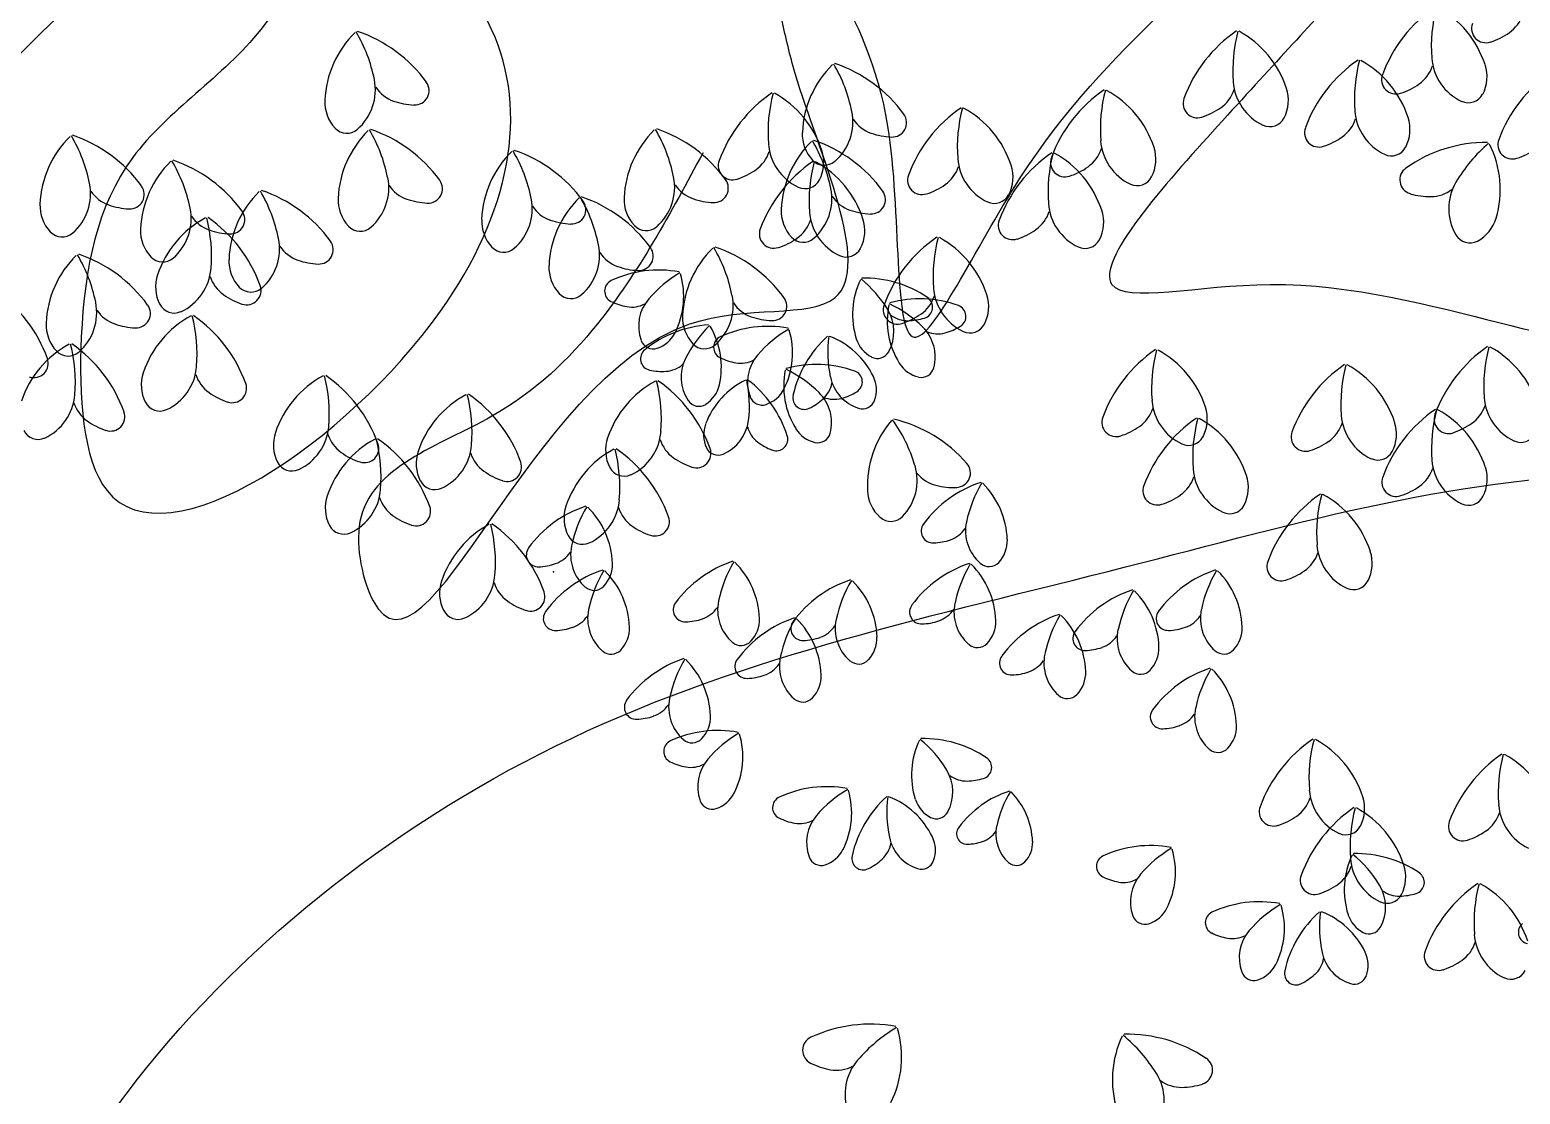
# Model space of a CAD drawing. Header units: millimetres. Extents: x 87938 to 265635, y 330093 to 434310.
# Drawn here: x 134599 to 135835, y 384561 to 385443 of the extents above; entities that cross this region are included whole.
import ezdxf

# ---------------------------------------------------------------- set-up
doc = ezdxf.new("R2010")
doc.units = ezdxf.units.MM

# ---------------------------------------------------------------- blocks, each defined once
blk = doc.blocks.new('A$C375B4AEE')
for centre, radius, start, end in [((7359.9, 3841.9), 117.2, 124.4099, 159.6857), ((7417.3, 3906), 126.8, 165.1974, 184.3302), ((7255.5, 3864.9), 83.7, 18.1183, 61.2661), ((7338.1, 3941.6), 29.6, 305.0674, 341.9073), ((6362.3, 3807.5), 117.2, 36.0049, 71.2807), ((7195.2, 3822.2), 117.2, 124.4099, 159.6857), ((7252.7, 3886.3), 126.8, 165.1974, 184.3302), ((7090.9, 3845.2), 83.7, 18.1183, 61.2661), ((7335.8, 3921), 11.9, 159.6854, 288.6153), ((6456.5, 3857.8), 83.7, 134.4245, 177.5723), ((6289.6, 3853.7), 126.8, 11.3604, 30.4932), ((7321.3, 3965.6), 58.9, 288.1803, 305.0675), ((7296, 3798), 117.2, 124.4099, 159.6857), ((7353.5, 3862.1), 126.8, 165.1974, 184.3302), ((7191.7, 3821), 83.7, 18.1183, 61.2661), ((7334.1, 3899.7), 43.4, 184.3302, 244.7086), ((6852.5, 3831.2), 83.7, 134.4245, 177.5723), ((6685.6, 3827.1), 126.8, 11.3604, 30.4932), ((6758.2, 3780.9), 117.2, 36.0049, 71.2807), ((7261.1, 3878.5), 11.9, 159.6855, 288.6153), ((7263.4, 3899.1), 29.6, 305.0674, 341.9073), ((7304.9, 3881), 31.8, 332.7028, 18.1184), ((7456.3, 3788), 117.2, 124.4099, 159.6857), ((6371.4, 3870.1), 43.4, 310.982, 11.3604), ((6439.7, 3888.6), 29.6, 213.7834, 250.6231), ((6447.4, 3869.4), 11.9, 267.0753, 36.0051), ((7085.3, 3773.3), 117.2, 124.4099, 159.6857), ((7142.8, 3837.4), 126.8, 165.1974, 184.3302), ((6981, 3796.2), 83.7, 18.1183, 61.2661), ((7098.8, 3879.4), 29.6, 305.0674, 341.9073), ((7169.4, 3880), 43.4, 184.3302, 244.7086), ((7140.2, 3861.3), 31.8, 332.7028, 18.1184), ((7246.6, 3923.1), 58.9, 288.1803, 305.0675), ((6404.6, 3860), 31.8, 177.5723, 222.9878), ((6449.4, 3916.3), 58.9, 250.6231, 267.5103), ((6809.8, 3770.8), 117.2, 124.4099, 159.6857), ((6867.2, 3834.9), 126.8, 165.1974, 184.3302), ((6705.5, 3793.8), 83.7, 18.1183, 61.2661), ((7096.5, 3858.7), 11.9, 159.6855, 288.6153), ((7321.2, 3872.6), 13.3, 244.7086, 332.7027), ((6767.4, 3843.5), 43.4, 310.9819, 11.3604), ((6835.6, 3862.1), 29.6, 213.7834, 250.6231), ((6843.4, 3842.8), 11.9, 267.0755, 36.0051), ((6966.8, 3758.5), 117.2, 124.4099, 159.6857), ((7024.2, 3822.6), 126.8, 165.1974, 184.3302), ((6862.4, 3781.5), 83.7, 18.1183, 61.2661), ((7081.9, 3903.4), 58.9, 288.1803, 305.0675), ((7156.6, 3852.8), 13.3, 244.7086, 332.7027), ((7199.6, 3855.2), 29.6, 305.0674, 341.9073), ((7270.3, 3855.8), 43.4, 184.3302, 244.7086), ((7241, 3837.1), 31.8, 332.7028, 18.1184), ((6053.4, 3767.5), 126.8, 11.3604, 30.4932), ((6126, 3721.4), 117.2, 36.0049, 71.2807), ((6391.1, 3847.4), 13.3, 222.9877, 310.9819), ((6467.5, 3776.5), 83.7, 134.4245, 177.5723), ((6300.6, 3772.4), 126.8, 11.3604, 30.4932), ((6373.3, 3726.2), 117.2, 36.0049, 71.2807), ((6704.7, 3777), 83.7, 134.4245, 177.5723), ((6537.8, 3772.8), 126.8, 11.3604, 30.4932), ((6610.5, 3726.6), 117.2, 36.0049, 71.2807), ((6800.6, 3833.4), 31.8, 177.5723, 222.9878), ((6845.4, 3889.7), 58.9, 250.6231, 267.5103), ((7197.3, 3834.5), 11.9, 159.6855, 288.6153), ((6220.2, 3771.7), 83.7, 134.4245, 177.5723), ((6419.7, 3755), 126.8, 11.3604, 30.4932), ((6492.3, 3708.8), 117.2, 36.0049, 71.2807), ((6784, 3828.6), 43.4, 184.3302, 244.7087), ((6835, 3767.4), 83.7, 134.4245, 177.5723), ((6668.1, 3763.3), 126.8, 11.3604, 30.4932), ((6740.8, 3717.1), 117.2, 36.0049, 71.2807), ((6754.8, 3809.9), 31.8, 332.7028, 18.1184), ((6988.8, 3830.5), 29.6, 305.0674, 341.9073), ((7059.5, 3831.1), 43.4, 184.3302, 244.7086), ((7030.3, 3812.4), 31.8, 332.7028, 18.1184), ((7182.7, 3879.2), 58.9, 288.1803, 305.0675), ((7257.4, 3828.6), 13.3, 244.7086, 332.7027), ((7336.9, 3709.3), 117.2, 89.873, 125.1487), ((7420.5, 3729.5), 126.8, 130.6604, 149.7932), ((7264, 3787.3), 83.7, 343.5813, 26.7291), ((7357.6, 3824.6), 11.9, 159.6854, 288.6153), ((7343.1, 3869.2), 58.9, 288.1803, 305.0675), ((6303.7, 3751), 83.7, 134.4245, 177.5723), ((6136.8, 3746.8), 126.8, 11.3604, 30.4932), ((6209.4, 3700.6), 117.2, 36.0049, 71.2807), ((6586.5, 3759.1), 83.7, 134.4245, 177.5723), ((6711, 3807.3), 11.9, 159.6855, 288.6152), ((6713.3, 3828), 29.6, 305.0675, 341.9073), ((6843.9, 3714), 117.2, 124.4099, 159.6857), ((6901.3, 3778.2), 126.8, 165.1974, 184.3302), ((6787.1, 3820.9), 13.3, 222.9877, 310.982), ((6739.6, 3737), 83.7, 18.1183, 61.2661), ((6941, 3816.3), 43.4, 184.3302, 244.7087), ((7042, 3721.2), 117.2, 124.4099, 159.6857), ((6911.8, 3797.6), 31.8, 332.7028, 18.1184), ((7099.4, 3785.3), 126.8, 165.1974, 184.3302), ((6986.6, 3809.8), 11.9, 159.6854, 288.6153), ((6937.6, 3744.1), 83.7, 18.1183, 61.2661), ((6382.5, 3788.8), 43.4, 310.982, 11.3604), ((6458.5, 3788), 11.9, 267.0753, 36.0051), ((6619.6, 3789.3), 43.4, 310.9819, 11.3604), ((6695.6, 3788.5), 11.9, 267.0755, 36.0051), ((6696.5, 3852), 58.9, 288.1803, 305.0675), ((6771.2, 3801.4), 13.3, 244.7086, 332.7027), ((6868, 3795.1), 11.9, 159.6855, 288.6152), ((6870.3, 3815.7), 29.6, 305.0675, 341.9073), ((6972, 3854.4), 58.9, 288.1803, 305.0675), ((7046.7, 3803.9), 13.3, 244.7086, 332.7027), ((7276.3, 3795.4), 11.9, 125.1488, 254.0784), ((6135.2, 3784), 43.4, 310.9819, 11.3604), ((6203.4, 3802.5), 29.6, 213.7834, 250.6231), ((6211.2, 3783.2), 11.9, 267.0754, 36.005), ((6377, 3725.9), 83.7, 134.4245, 177.5723), ((6210.1, 3721.8), 126.8, 11.3604, 30.4932), ((6282.8, 3675.6), 117.2, 36.0049, 71.2807), ((6450.7, 3807.3), 29.6, 213.7834, 250.6231), ((6687.9, 3807.8), 29.6, 213.7834, 250.6231), ((6749.9, 3779.7), 43.4, 310.9819, 11.3604), ((6825.9, 3779), 11.9, 267.0755, 36.0051), ((6853.5, 3839.7), 58.9, 288.1803, 305.0675), ((6928.1, 3789.2), 13.3, 244.7086, 332.7027), ((7289.6, 3840.4), 58.9, 253.6434, 270.5305), ((7289.8, 3811.1), 29.6, 270.5305, 307.3702), ((7348.4, 3771.5), 43.4, 149.7932, 210.1716), ((6168.4, 3773.9), 31.8, 177.5723, 222.9877), ((6213.1, 3830.2), 58.9, 250.6231, 267.5103), ((6218.6, 3763.3), 43.4, 310.9819, 11.3604), ((6415.7, 3778.7), 31.8, 177.5723, 222.9878), ((6460.4, 3835), 58.9, 250.6231, 267.5103), ((6501.5, 3771.4), 43.4, 310.982, 11.3604), ((6569.7, 3789.9), 29.6, 213.7834, 250.6231), ((6642.4, 3720.7), 83.7, 134.4245, 177.5723), ((6577.5, 3770.7), 11.9, 267.0755, 36.0051), ((6475.5, 3716.5), 126.8, 11.3604, 30.4932), ((6548.1, 3670.3), 117.2, 36.0049, 71.2807), ((6652.8, 3779.2), 31.8, 177.5723, 222.9878), ((6697.6, 3835.4), 58.9, 250.6231, 267.5103), ((6783.1, 3769.6), 31.8, 177.5723, 222.9878), ((6818.2, 3798.2), 29.6, 213.7834, 250.6231), ((6827.9, 3825.9), 58.9, 250.6231, 267.5103), ((7016.2, 3779), 43.4, 184.3302, 244.7086), ((6987, 3760.3), 31.8, 332.7028, 18.1184), ((6313.5, 3690.1), 83.7, 118.3446, 161.4923), ((6286.8, 3781.8), 29.6, 213.7834, 250.6231), ((6152.1, 3732.3), 126.8, 355.2805, 14.4133), ((6209.1, 3667.8), 117.2, 19.925, 55.2007), ((6294.6, 3762.5), 11.9, 267.0753, 36.0051), ((6534.7, 3761.3), 31.8, 177.5723, 222.9878), ((6579.4, 3817.6), 58.9, 250.6231, 267.5103), ((6747.4, 3771.2), 29.6, 305.0675, 341.9073), ((6818.1, 3771.9), 43.4, 184.3302, 244.7087), ((6788.9, 3753.2), 31.8, 332.7028, 18.1184), ((6943.2, 3757.7), 11.9, 159.6855, 288.6152), ((6945.5, 3778.4), 29.6, 305.0675, 341.9073), ((7313.7, 3772.7), 31.8, 298.1659, 343.5814), ((6154.9, 3761.3), 13.3, 222.9876, 310.9819), ((6251.8, 3753.2), 31.8, 177.5723, 222.9877), ((6296.6, 3809.4), 58.9, 250.6231, 267.5103), ((6291.9, 3738.2), 43.4, 310.982, 11.3604), ((6402.2, 3766.1), 13.3, 222.9877, 310.9819), ((6639.3, 3766.6), 13.3, 222.9877, 310.982), ((6745.1, 3750.6), 11.9, 159.6855, 288.6152), ((6730.6, 3795.2), 58.9, 288.1803, 305.0675), ((6769.6, 3757), 13.3, 222.9877, 310.982), ((6946.6, 3651.1), 117.2, 124.4099, 159.6857), ((7004.1, 3715.2), 126.8, 165.1974, 184.3302), ((6842.3, 3674.1), 83.7, 18.1183, 61.2661), ((6928.7, 3802.3), 58.9, 288.1803, 305.0675), ((7003.4, 3751.8), 13.3, 244.7086, 332.7027), ((7322.4, 3756.4), 13.3, 210.1714, 298.166), ((6058.5, 3668.9), 126.8, 11.3604, 30.4932), ((6131.1, 3622.7), 117.2, 36.0049, 71.2807), ((6360.2, 3756.8), 29.6, 213.7834, 250.6231), ((6367.9, 3737.5), 11.9, 267.0753, 36.0051), ((6521.2, 3748.7), 13.3, 222.9877, 310.9819), ((6557.3, 3733), 43.4, 310.9819, 11.3604), ((6625.5, 3751.5), 29.6, 213.7834, 250.6231), ((6633.3, 3732.2), 11.9, 267.0755, 36.0051), ((6753.1, 3679), 83.7, 134.4245, 177.5723), ((6586.2, 3674.9), 126.8, 11.3604, 30.4932), ((6658.9, 3628.7), 117.2, 36.0049, 71.2807), ((6805.3, 3744.7), 13.3, 244.7086, 332.7027), ((6225.3, 3673), 83.7, 134.4245, 177.5723), ((6238.3, 3740.6), 13.3, 222.9876, 310.9819), ((6235.2, 3725.4), 43.4, 294.902, 355.2805), ((6325.1, 3728.1), 31.8, 177.5723, 222.9878), ((6369.9, 3784.4), 58.9, 250.6231, 267.5103), ((6590.5, 3722.9), 31.8, 177.5723, 222.9878), ((6649.8, 3626.8), 93.8, 79.5426, 114.8184), ((6635.3, 3779.1), 58.9, 250.6231, 267.5103), ((6264.3, 3706.5), 31.8, 161.4923, 206.9078), ((6305.9, 3724.3), 29.6, 197.7034, 234.5432), ((6614.4, 3703.2), 9.54, 114.8183, 243.7481), ((6718.6, 3630.7), 101.5, 120.3301, 139.4629), ((6603.6, 3698.7), 66.9, 333.251, 16.3988), ((6877.4, 3683.7), 66.9, 154.4733, 197.621), ((6753.1, 3634.9), 101.5, 31.4091, 50.5419), ((6820.4, 3620.1), 93.8, 56.0537, 91.3294), ((6032.6, 3607.4), 117.2, 19.925, 55.2007), ((6322.9, 3748.2), 58.9, 234.5431, 251.4304), ((6311.6, 3715.6), 13.3, 222.9877, 310.9819), ((6308.1, 3703.7), 11.9, 250.9954, 19.9249), ((6577, 3710.3), 13.3, 222.9877, 310.982), ((6667.8, 3674.1), 34.7, 139.4629, 199.8413), ((6668.1, 3691.3), 43.4, 310.9819, 11.3604), ((6744.1, 3690.6), 11.9, 267.0755, 36.0051), ((6866.4, 3602.9), 93.8, 70.1507, 105.4264), ((6850.2, 3708.3), 29.6, 305.0675, 341.9073), ((6867.4, 3689.9), 9.54, 287.124, 56.0538), ((6920.9, 3708.9), 43.4, 184.3302, 244.7087), ((6891.6, 3690.2), 31.8, 332.7028, 18.1184), ((6140.3, 3685.3), 43.4, 310.9819, 11.3604), ((6208.5, 3703.8), 29.6, 213.7834, 250.6231), ((6216.3, 3684.6), 11.9, 267.0754, 36.005), ((6247.9, 3698.2), 13.3, 206.9077, 294.902), ((6631.4, 3736.7), 47.1, 243.313, 260.2002), ((6627.4, 3713.6), 23.7, 260.2002, 297.04), ((6736.3, 3709.8), 29.6, 213.7834, 250.6231), ((6847.9, 3687.6), 11.9, 159.6855, 288.6152), ((6906.2, 3678.5), 66.9, 168.5702, 211.718), ((6810.1, 3669.6), 34.7, 331.0306, 31.4093), ((6797.6, 3600.9), 101.5, 45.5062, 64.6389), ((6833.3, 3732.3), 58.9, 288.1803, 305.0675), ((6895, 3682.1), 9.54, 301.2212, 70.1508), ((6173.5, 3675.2), 31.8, 177.5723, 222.9877), ((6218.2, 3731.5), 58.9, 250.6231, 267.5103), ((6301.6, 3608.9), 83.7, 118.3446, 161.4923), ((6140.1, 3651.1), 126.8, 355.2805, 14.4133), ((6197.1, 3586.6), 117.2, 19.925, 55.2007), ((6697.1, 3581.5), 93.8, 93.6396, 128.9154), ((6701.3, 3681.2), 31.8, 177.5723, 222.9878), ((6762.8, 3602), 101.5, 134.427, 153.5598), ((6634.8, 3640), 66.9, 347.348, 30.4958), ((6740.1, 3580.1), 93.8, 79.5426, 114.8184), ((6746, 3737.5), 58.9, 250.6231, 267.5103), ((6808.9, 3584.1), 101.5, 120.3301, 139.4629), ((6856.3, 3702.3), 23.7, 233.8321, 270.6719), ((6856, 3725.7), 47.1, 270.6719, 287.559), ((6844.4, 3648.5), 34.7, 345.1277, 45.5062), ((6875.3, 3714.1), 47.1, 284.7688, 301.656), ((6908, 3681.7), 13.3, 244.7086, 332.7027), ((6200.6, 3585.4), 83.7, 118.3446, 161.4923), ((6039.2, 3627.6), 126.8, 355.2805, 14.4133), ((6096.2, 3563.1), 117.2, 19.925, 55.2007), ((6645.2, 3665.9), 10.7, 199.8416, 287.8356), ((6640.7, 3680), 25.4, 287.8356, 333.2509), ((6687.8, 3668.6), 13.3, 222.9877, 310.982), ((6704.8, 3656.6), 9.54, 114.8183, 243.7481), ((6693.9, 3652), 66.9, 333.251, 16.3988), ((6852.6, 3596), 93.8, 131.9815, 167.2572), ((6891.4, 3652.9), 101.5, 172.7689, 191.9017), ((6767.5, 3603.2), 66.9, 25.6899, 68.8377), ((6837.8, 3671.2), 25.4, 197.6209, 243.0366), ((6881.2, 3691.4), 23.7, 247.9292, 284.7688), ((6131.6, 3643.3), 11.9, 250.9953, 19.9249), ((6160, 3662.6), 13.3, 222.9876, 310.9819), ((6644.2, 3647), 9.54, 128.9153, 257.8448), ((6703, 3631.8), 34.7, 153.5598, 213.9383), ((6721.7, 3690.1), 47.1, 243.313, 260.2002), ((6758.1, 3627.5), 34.7, 139.4629, 199.8413), ((6831.1, 3658), 10.7, 243.0367, 331.0311), ((7127.9, 3557.9), 117.2, 124.4099, 159.6857), ((7185.3, 3622), 126.8, 165.1974, 184.3302), ((7023.6, 3580.9), 83.7, 18.1183, 61.2661), ((7403.4, 3560.4), 117.2, 124.4099, 159.6857), ((7460.8, 3624.5), 126.8, 165.1974, 184.3302), ((7299.1, 3583.4), 83.7, 18.1183, 61.2661), ((6252.4, 3625.3), 31.8, 161.4923, 206.9078), ((6223.3, 3644.2), 43.4, 294.902, 355.2805), ((6294, 3643.1), 29.6, 197.7034, 234.5432), ((6652.4, 3683.6), 47.1, 257.41, 274.2972), ((6654.2, 3660.3), 23.7, 274.2972, 311.1369), ((6717.7, 3667), 23.7, 260.2002, 297.04), ((6820.3, 3624.3), 66.9, 168.5702, 211.718), ((6711.7, 3546.6), 101.5, 45.5062, 64.6389), ((6780.5, 3548.6), 93.8, 70.1507, 105.4264), ((6809.1, 3627.9), 9.54, 301.2212, 70.1508), ((6870.9, 3656.7), 25.4, 211.718, 257.1334), ((6867.6, 3642.3), 10.7, 257.1336, 345.1276), ((7284.8, 3545.6), 117.2, 124.4099, 159.6857), ((7342.3, 3609.7), 126.8, 165.1974, 184.3302), ((7180.5, 3568.6), 83.7, 18.1183, 61.2661), ((6296.1, 3622.5), 11.9, 250.9954, 19.9249), ((6411.2, 3559.2), 83.7, 118.3446, 161.4923), ((6249.7, 3601.4), 126.8, 355.2805, 14.4133), ((6306.7, 3536.9), 117.2, 19.925, 55.2007), ((6686.7, 3554.8), 83.7, 118.3446, 161.4923), ((6525.2, 3597.1), 126.8, 355.2805, 14.4133), ((6582.2, 3532.6), 117.2, 19.925, 55.2007), ((6751.2, 3569.3), 66.9, 116.1314, 159.2792), ((6675.3, 3630.9), 25.4, 301.9326, 347.3479), ((6623.5, 3608), 101.5, 353.0673, 12.2001), ((6667, 3554.7), 93.8, 17.7117, 52.9875), ((6731, 3633.4), 25.4, 287.8356, 333.2509), ((6770.1, 3631.2), 23.7, 312.6391, 349.4787), ((6826.1, 3639.1), 34.7, 191.9017, 252.2801), ((6804.9, 3621.2), 25.4, 340.2744, 25.6898), ((6122.3, 3620.7), 43.4, 294.902, 355.2805), ((6193, 3619.6), 29.6, 197.7034, 234.5432), ((6235.9, 3617), 13.3, 206.9077, 294.902), ((6311, 3667), 58.9, 234.5431, 251.4304), ((6529.6, 3543.6), 83.7, 118.3446, 161.4923), ((6368.2, 3585.9), 126.8, 355.2805, 14.4133), ((6425.2, 3521.4), 117.2, 19.925, 55.2007), ((6683.1, 3618.3), 10.7, 213.9381, 301.9324), ((6735.5, 3619.3), 10.7, 199.8416, 287.8356), ((6770.5, 3614.6), 9.54, 167.2573, 296.1871), ((6754.2, 3648.4), 47.1, 295.7519, 312.6391), ((6758.4, 3594.2), 34.7, 345.1277, 45.5062), ((6795.3, 3637.1), 23.7, 247.9292, 284.7688), ((6789.3, 3659.8), 47.1, 284.7688, 301.656), ((6818.8, 3616.2), 10.7, 252.2802, 340.274), ((7102.1, 3615.7), 43.4, 184.3302, 244.7086), ((7377.6, 3618.2), 43.4, 184.3302, 244.7087), ((6195.1, 3599), 11.9, 250.9953, 19.9249), ((6817.1, 3483.1), 117.2, 41.0962, 76.3719), ((7029.1, 3594.4), 11.9, 159.6855, 288.6153), ((7031.4, 3615.1), 29.6, 305.0674, 341.9073), ((7162, 3501.2), 117.2, 124.4099, 159.6857), ((7219.4, 3565.3), 126.8, 165.1974, 184.3302), ((7057.7, 3524.1), 83.7, 18.1183, 61.2661), ((7072.9, 3597), 31.8, 332.7028, 18.1184), ((7259.1, 3603.4), 43.4, 184.3302, 244.7086), ((7360.1, 3508.3), 117.2, 124.4099, 159.6857), ((7417.5, 3572.4), 126.8, 165.1974, 184.3302), ((7304.7, 3596.9), 11.9, 159.6855, 288.6153), ((7255.7, 3531.3), 83.7, 18.1183, 61.2661), ((7306.9, 3617.6), 29.6, 305.0674, 341.9073), ((6135, 3593.5), 13.3, 206.9077, 294.9021), ((6210, 3643.5), 58.9, 234.5431, 251.4304), ((6362, 3575.7), 31.8, 161.4923, 206.9078), ((6332.9, 3594.6), 43.4, 294.902, 355.2805), ((6608.4, 3590.2), 43.4, 294.902, 355.2805), ((6712.4, 3583.9), 25.4, 159.2791, 204.6945), ((6689.7, 3600), 34.7, 292.6888, 353.0673), ((6746.2, 3596.9), 23.7, 195.4903, 232.3299), ((6785, 3602.4), 25.4, 211.718, 257.1334), ((6781.7, 3588.1), 10.7, 257.1336, 345.1276), ((6906.5, 3541.6), 83.7, 139.5158, 182.6636), ((6740.6, 3522.7), 126.8, 16.4517, 35.5845), ((7014.6, 3639.1), 58.9, 288.1803, 305.0675), ((7186.1, 3582.2), 11.9, 159.6855, 288.6153), ((7188.4, 3602.8), 29.6, 305.0674, 341.9073), ((7229.8, 3584.7), 31.8, 332.7028, 18.1184), ((7290.1, 3641.6), 58.9, 288.1803, 305.0675), ((7364.8, 3591), 13.3, 244.7085, 332.7027), ((6454.2, 3506.8), 83.7, 118.3446, 161.4923), ((6403.6, 3593.5), 29.6, 197.7034, 234.5432), ((6405.7, 3572.8), 11.9, 250.9954, 19.9249), ((6292.7, 3549), 126.8, 355.2805, 14.4133), ((6349.7, 3484.5), 117.2, 19.925, 55.2007), ((6451.3, 3579), 43.4, 294.902, 355.2805), ((6637.5, 3571.3), 31.8, 161.4923, 206.9078), ((6490.7, 3540.6), 126.8, 355.2805, 14.4133), ((6547.7, 3476.1), 117.2, 19.925, 55.2007), ((6679.1, 3589.1), 29.6, 197.7034, 234.5431), ((6681.2, 3568.5), 11.9, 250.9954, 19.925), ((6699, 3577.8), 10.7, 204.6944, 292.6889), ((6760.5, 3615.4), 47.1, 232.33, 249.2172), ((6747.3, 3580.3), 9.54, 248.7821, 17.7116), ((7089.3, 3588.5), 13.3, 244.7086, 332.7027), ((7171.5, 3626.8), 58.9, 288.1803, 305.0675), ((6345.5, 3567.3), 13.3, 206.9077, 294.902), ((6420.6, 3617.3), 58.9, 234.5431, 251.4304), ((6480.4, 3560.1), 31.8, 161.4923, 206.9078), ((6522, 3577.9), 29.6, 197.7034, 234.5432), ((6524.1, 3557.2), 11.9, 250.9954, 19.9249), ((6652.2, 3498.3), 83.7, 118.3446, 161.4923), ((6696.1, 3613), 58.9, 234.5431, 251.4304), ((6896.4, 3552.3), 11.9, 272.1665, 41.0962), ((7246.2, 3576.3), 13.3, 244.7086, 332.7027), ((7334.3, 3566.1), 43.4, 184.3302, 244.7086), ((6539, 3601.8), 58.9, 234.5431, 251.4304), ((6621, 3563), 13.3, 206.9076, 294.9022), ((6820.7, 3546.3), 43.4, 316.0732, 16.4517), ((6887, 3570.8), 29.6, 218.8746, 255.7143), ((7065.5, 3558.4), 29.6, 305.0674, 341.9073), ((7136.2, 3559), 43.4, 184.3302, 244.7086), ((7107, 3540.3), 31.8, 332.7028, 18.1184), ((7261.3, 3544.8), 11.9, 159.6855, 288.6153), ((7263.6, 3565.5), 29.6, 305.0674, 341.9073), ((7305.1, 3547.4), 31.8, 332.7028, 18.1184), ((6375.9, 3542.2), 43.4, 294.902, 355.2805), ((6464, 3551.8), 13.3, 206.9077, 294.902), ((6854.6, 3539.2), 31.8, 182.6635, 228.079), ((6947.3, 3452.5), 96.9, 108.33, 143.6057), ((6894.2, 3599.2), 58.9, 255.7144, 272.6015), ((7007.6, 3490.3), 104.8, 149.1174, 168.2502), ((6869.7, 3494.7), 69.2, 2.0383, 45.1861), ((7063.2, 3537.7), 11.9, 159.6855, 288.6153), ((7246.8, 3589.5), 58.9, 288.1803, 305.0675), ((6405, 3523.3), 31.8, 161.4923, 206.9078), ((6446.5, 3541.1), 29.6, 197.7034, 234.5432), ((6448.7, 3520.4), 11.9, 250.9954, 19.9249), ((6619.8, 3432.8), 96.9, 108.33, 143.6057), ((6603, 3514.8), 31.8, 161.4923, 206.9078), ((6680.1, 3470.6), 104.8, 149.1174, 168.2502), ((6542.2, 3474.9), 69.2, 2.0383, 45.1861), ((6573.9, 3533.7), 43.4, 294.902, 355.2805), ((6644.6, 3532.6), 29.6, 197.7034, 234.5431), ((7048.7, 3582.3), 58.9, 288.1803, 305.0675), ((7123.4, 3531.8), 13.3, 244.7086, 332.7027), ((7264.7, 3438.2), 117.2, 124.4099, 159.6857), ((7322.2, 3502.3), 126.8, 165.1974, 184.3302), ((7160.4, 3461.2), 83.7, 18.1183, 61.2661), ((7321.5, 3538.9), 13.3, 244.7086, 332.7027), ((6463.5, 3564.9), 58.9, 234.5431, 251.4304), ((6646.7, 3512), 11.9, 250.9954, 19.925), ((6842.3, 3525.5), 13.3, 228.0789, 316.0734), ((6940.1, 3504.4), 35.9, 168.2502, 228.6287), ((6388.5, 3514.9), 13.3, 206.9077, 294.902), ((6549, 3436.1), 83.7, 118.3446, 161.4924), ((6387.6, 3478.3), 126.8, 355.2805, 14.4133), ((6444.6, 3413.8), 117.2, 19.925, 55.2007), ((6586.5, 3506.5), 13.3, 206.9076, 294.9022), ((6661.6, 3556.5), 58.9, 234.5431, 251.4304), ((6877.3, 3504.2), 9.86, 143.6057, 272.5354), ((6883.8, 3520.1), 24.4, 288.9875, 325.8273), ((6549.8, 3484.4), 9.86, 143.6057, 272.5354), ((6556.3, 3500.3), 24.4, 288.9875, 325.8273), ((6612.6, 3484.6), 35.9, 168.2502, 228.6287), ((6875.9, 3543), 48.7, 272.1003, 288.9875), ((6912.6, 3496.2), 26.3, 316.6229, 2.0383), ((7168.3, 3495.4), 29.6, 305.0674, 341.9073), ((7238.9, 3496), 43.4, 184.3302, 244.7086), ((7209.7, 3477.3), 31.8, 332.7028, 18.1184), ((6548.4, 3523.2), 48.7, 272.1003, 288.9875), ((6585.1, 3476.5), 26.3, 316.6229, 2.0383), ((6741.7, 3387.1), 96.9, 108.33, 143.6057), ((6802, 3424.9), 104.8, 149.1174, 168.2502), ((6664.1, 3429.3), 69.2, 2.0383, 45.1861), ((6937.8, 3385.4), 96.9, 108.33, 143.6057), ((6998.1, 3423.2), 104.8, 149.1174, 168.2502), ((6860.2, 3427.5), 69.2, 2.0383, 45.1861), ((6923.7, 3485.7), 11, 228.6289, 316.6231), ((7166, 3474.8), 11.9, 159.6855, 288.6153), ((6499.8, 3452.5), 31.8, 161.4924, 206.9078), ((6470.7, 3471.5), 43.4, 294.902, 355.2805), ((6541.4, 3470.4), 29.6, 197.7034, 234.5431), ((6633.9, 3379.9), 96.9, 108.33, 143.6057), ((6694.2, 3417.7), 104.8, 149.1174, 168.2502), ((6556.3, 3422.1), 69.2, 2.0383, 45.1861), ((6839.3, 3371.7), 96.9, 108.33, 143.6057), ((6899.6, 3409.5), 104.8, 149.1174, 168.2502), ((6761.7, 3413.8), 69.2, 2.0383, 45.1861), ((7142.1, 3380), 96.9, 108.3299, 143.6057), ((7202.4, 3417.8), 104.8, 149.1174, 168.2502), ((7064.5, 3422.2), 69.2, 2.0383, 45.1861), ((7151.4, 3519.4), 58.9, 288.1803, 305.0675), ((7226.1, 3468.9), 13.3, 244.7086, 332.7027), ((6543.5, 3449.7), 11.9, 250.9954, 19.9249), ((6596.2, 3466), 11, 228.6289, 316.6231), ((7073.1, 3363.4), 96.9, 108.3299, 143.6057), ((7133.4, 3401.1), 104.8, 149.1174, 168.2502), ((6995.5, 3405.5), 69.2, 2.0383, 45.1861), ((6483.4, 3444.2), 13.3, 206.9079, 294.9019), ((6558.4, 3494.2), 58.9, 234.5431, 251.4303), ((6563.9, 3431.6), 9.86, 143.6057, 272.5354), ((6626.7, 3431.8), 35.9, 168.2502, 228.6287), ((6671.6, 3438.8), 9.86, 143.6057, 272.5354), ((6678.2, 3454.6), 24.4, 288.9875, 325.8273), ((6734.5, 3438.9), 35.9, 168.2502, 228.6287), ((6867.7, 3437), 9.86, 143.6057, 272.5354), ((6874.2, 3452.9), 24.4, 288.9875, 325.8273), ((6930.5, 3437.2), 35.9, 168.2502, 228.6287), ((7072.1, 3431.7), 9.86, 143.6057, 272.5354), ((7134.9, 3431.8), 35.9, 168.2502, 228.6287), ((6562.5, 3470.4), 48.7, 272.1003, 288.9875), ((6570.4, 3447.4), 24.4, 288.9875, 325.8273), ((6599.2, 3423.6), 26.3, 316.6229, 2.0383), ((6670.3, 3477.5), 48.7, 272.1003, 288.9875), ((6792.9, 3340.2), 96.9, 108.33, 143.6057), ((6707, 3430.8), 26.3, 316.6229, 2.0383), ((6853.2, 3378), 104.8, 149.1174, 168.2502), ((6769.2, 3423.3), 9.86, 143.6057, 272.5354), ((6715.3, 3382.4), 69.2, 2.0383, 45.1861), ((6775.7, 3439.2), 24.4, 288.9875, 325.8273), ((6832, 3423.5), 35.9, 168.2502, 228.6287), ((6866.3, 3475.8), 48.7, 272.1003, 288.9875), ((6903, 3429), 26.3, 316.6229, 2.0383), ((7012.3, 3343.1), 96.9, 108.3299, 143.6057), ((7072.6, 3380.9), 104.8, 149.1174, 168.2502), ((6934.7, 3385.2), 69.2, 2.0383, 45.1861), ((7070.7, 3470.4), 48.7, 272.1003, 288.9875), ((7078.6, 3447.5), 24.4, 288.9875, 325.8273), ((7107.4, 3423.7), 26.3, 316.6229, 2.0383), ((6718.1, 3420.3), 11, 228.6289, 316.6231), ((6767.8, 3462.1), 48.7, 272.1003, 288.9875), ((6804.5, 3415.4), 26.3, 316.6229, 2.0383), ((7003, 3415), 9.86, 143.6057, 272.5354), ((7009.5, 3430.9), 24.4, 288.9875, 325.8273), ((7065.8, 3415.2), 35.9, 168.2502, 228.6287), ((6610.3, 3413.1), 11, 228.6289, 316.6231), ((6785.7, 3392.1), 35.9, 168.2502, 228.6287), ((6914.1, 3418.6), 11, 228.6289, 316.6231), ((6942.2, 3394.7), 9.86, 143.6057, 272.5354), ((7005.1, 3394.9), 35.9, 168.2502, 228.6287), ((7001.6, 3453.8), 48.7, 272.1003, 288.9875), ((7038.3, 3407), 26.3, 316.6229, 2.0383), ((7118.5, 3413.2), 11, 228.6289, 316.6231), ((6701.1, 3306.4), 96.9, 108.33, 143.6057), ((6761.4, 3344.2), 104.8, 149.1174, 168.2502), ((6623.5, 3348.5), 69.2, 2.0383, 45.1861), ((6722.8, 3391.9), 9.86, 143.6057, 272.5354), ((6729.4, 3407.7), 24.4, 288.9875, 325.8273), ((6815.6, 3404.9), 11, 228.6289, 316.6231), ((6940.9, 3433.5), 48.7, 272.1003, 288.9875), ((6948.8, 3410.6), 24.4, 288.9875, 325.8273), ((6977.6, 3386.7), 26.3, 316.6229, 2.0383), ((7049.4, 3396.5), 11, 228.6289, 316.6231), ((7137.4, 3298.5), 96.9, 108.3299, 143.6057), ((7197.7, 3336.2), 104.8, 149.1174, 168.2502), ((7059.8, 3340.6), 69.2, 2.0383, 45.1861), ((6721.5, 3430.7), 48.7, 272.1003, 288.9875), ((6758.2, 3383.9), 26.3, 316.6229, 2.0383), ((6631.1, 3358), 9.86, 143.6057, 272.5354), ((6693.9, 3358.2), 35.9, 168.2502, 228.6287), ((6769.2, 3373.4), 11, 228.6289, 316.6231), ((6988.6, 3376.3), 11, 228.6289, 316.6231), ((6629.7, 3396.8), 48.7, 272.1003, 288.9875), ((6637.6, 3373.9), 24.4, 288.9875, 325.8273), ((6666.4, 3350.1), 26.3, 316.6229, 2.0383), ((7067.3, 3350.1), 9.86, 143.6057, 272.5354), ((7073.8, 3366), 24.4, 288.9875, 325.8273), ((7130.1, 3350.3), 35.9, 168.2502, 228.6287), ((6698.7, 3245), 93.8, 79.5426, 114.8184), ((7066, 3388.9), 48.7, 272.1003, 288.9875), ((7102.6, 3342.1), 26.3, 316.6229, 2.0383), ((6663.4, 3321.5), 9.54, 114.8183, 243.7481), ((6677.5, 3339.6), 11, 228.6289, 316.6231), ((6767.5, 3249), 101.5, 120.3301, 139.4629), ((6652.6, 3317), 66.9, 333.251, 16.3988), ((6926.3, 3302), 66.9, 154.4733, 197.621), ((6802.1, 3253.1), 101.5, 31.4091, 50.5419), ((6869.3, 3238.3), 93.8, 56.0537, 91.3294), ((7258.4, 3234.9), 117.2, 124.4099, 159.6856), ((7315.8, 3299), 126.8, 165.1974, 184.3302), ((7154.1, 3257.9), 83.7, 18.1183, 61.2661), ((6680.3, 3355), 47.1, 243.313, 260.2002), ((6716.8, 3292.4), 34.7, 139.4629, 199.8413), ((6916.4, 3308.2), 9.54, 287.124, 56.0538), ((7113.7, 3331.6), 11, 228.6289, 316.6231), ((7415.3, 3222.6), 117.2, 124.4099, 159.6856), ((7472.8, 3286.8), 126.8, 165.1974, 184.3302), ((7311, 3245.6), 83.7, 18.1183, 61.2661), ((6676.3, 3331.9), 23.7, 260.2002, 297.04), ((6859, 3287.9), 34.7, 331.0306, 31.4093), ((6905.2, 3320.6), 23.7, 233.8321, 270.6719), ((6789.1, 3198.4), 93.8, 79.5426, 114.8183), ((6857.8, 3202.4), 101.5, 120.3301, 139.4628), ((6742.9, 3270.3), 66.9, 333.251, 16.3988), ((6967.1, 3207.3), 85.5, 108.0256, 143.3013), ((6905, 3344), 47.1, 270.6719, 287.559), ((7020.5, 3240.3), 92.5, 148.813, 167.9458), ((6898.8, 3244.8), 61, 1.734, 44.8817), ((7232.6, 3292.7), 43.4, 184.3302, 244.7086), ((6694.2, 3284.2), 10.7, 199.8416, 287.8356), ((6689.6, 3298.3), 25.4, 287.8356, 333.2509), ((6753.7, 3274.9), 9.54, 114.8183, 243.7481), ((6901.6, 3214.3), 93.8, 131.9815, 167.2572), ((6940.4, 3271.2), 101.5, 172.7689, 191.9017), ((6816.4, 3221.5), 66.9, 25.6899, 68.8377), ((6886.8, 3289.4), 25.4, 197.6209, 243.0366), ((7159.6, 3271.5), 11.9, 159.6855, 288.6153), ((7161.9, 3292.1), 29.6, 305.0674, 341.9073), ((7203.4, 3274), 31.8, 332.7028, 18.1184), ((7389.6, 3280.5), 43.4, 184.3302, 244.7086), ((6770.6, 3308.4), 47.1, 243.313, 260.2002), ((6766.6, 3285.3), 23.7, 260.2002, 297.04), ((6807.1, 3245.7), 34.7, 139.4629, 199.8413), ((6880.1, 3276.3), 10.7, 243.0367, 331.0311), ((7145.1, 3316.1), 58.9, 288.1803, 305.0675), ((7292.5, 3178.2), 117.2, 124.4099, 159.6857), ((7349.9, 3242.3), 126.8, 165.1974, 184.3302), ((7188.2, 3201.2), 83.7, 18.1183, 61.2661), ((7316.6, 3259.2), 11.9, 159.6855, 288.6153), ((7318.9, 3279.8), 29.6, 305.0674, 341.9073), ((6905.5, 3253.2), 8.7, 143.3009, 272.2307), ((6911.4, 3267.2), 21.6, 288.6831, 325.5229), ((6960.9, 3253), 31.6, 167.9458, 228.3243), ((7219.8, 3265.6), 13.3, 244.7086, 332.7027), ((7302, 3303.8), 58.9, 288.1803, 305.0675), ((6779.9, 3251.6), 25.4, 287.8356, 333.2509), ((6819, 3249.5), 23.7, 312.6391, 349.4787), ((6875, 3257.4), 34.7, 191.9017, 252.2801), ((6853.8, 3239.5), 25.4, 340.2744, 25.6899), ((6904.5, 3287.4), 42.9, 271.796, 288.6831), ((6936.7, 3246), 23.2, 316.3186, 1.7338), ((7057.6, 3149.6), 93.8, 79.5427, 114.8184), ((7126.4, 3153.6), 101.5, 120.3301, 139.4629), ((7011.4, 3221.5), 66.9, 333.251, 16.3988), ((6784.5, 3237.6), 10.7, 199.8412, 287.8355), ((6819.4, 3232.8), 9.54, 167.2573, 296.1869), ((6803.2, 3266.7), 47.1, 295.7518, 312.6391), ((6867.7, 3234.5), 10.7, 252.2803, 340.2744), ((6946.4, 3236.7), 9.72, 228.3244, 316.3185), ((7022.3, 3226.1), 9.54, 114.8183, 243.7479), ((7196, 3235.4), 29.6, 305.0675, 341.9072), ((7285.2, 3206.6), 66.9, 154.4732, 197.621), ((7266.7, 3236), 43.4, 184.3302, 244.7086), ((7160.9, 3157.7), 101.5, 31.4092, 50.542), ((7228.2, 3142.9), 93.8, 56.0537, 91.3294), ((7237.5, 3217.3), 31.8, 332.7029, 18.1183), ((7039.2, 3259.6), 47.1, 243.313, 260.2002), ((7035.2, 3236.5), 23.7, 260.2002, 297.0399), ((7075.6, 3196.9), 34.7, 139.4629, 199.8413), ((7193.7, 3214.7), 11.9, 159.6858, 288.6153), ((7275.2, 3212.8), 9.54, 287.1242, 56.0536), ((7179.2, 3259.4), 58.9, 288.1803, 305.0675), ((7217.9, 3192.5), 34.7, 331.0307, 31.4091), ((7253.9, 3208.8), 13.3, 244.7087, 332.7027), ((7264.1, 3225.1), 23.7, 233.8321, 270.6718), ((7263.8, 3248.6), 47.1, 270.6718, 287.559), ((7395.2, 3115.2), 117.2, 124.4099, 159.6857), ((7452.7, 3179.3), 126.8, 165.1974, 184.3302), ((7290.9, 3138.2), 83.7, 18.1183, 61.2661), ((7048.5, 3202.8), 25.4, 287.8356, 333.251), ((7147.9, 3103), 93.8, 79.5427, 114.8184), ((7216.7, 3106.9), 101.5, 120.3301, 139.4629), ((7101.8, 3174.9), 66.9, 333.251, 16.3988), ((7053, 3188.8), 10.7, 199.8412, 287.8355), ((7112.6, 3179.4), 9.54, 114.8183, 243.7479), ((7260.4, 3118.8), 93.8, 131.9815, 167.2573), ((7299.2, 3175.7), 101.5, 172.769, 191.9017), ((7175.3, 3126.1), 66.9, 25.6899, 68.8377), ((7245.6, 3194), 25.4, 197.6211, 243.0365), ((7372.2, 3171.4), 9.54, 128.9155, 257.8449), ((7129.5, 3213), 47.1, 243.313, 260.2002), ((7125.5, 3189.9), 23.7, 260.2002, 297.0399), ((7165.9, 3150.3), 34.7, 139.4629, 199.8413), ((7238.9, 3180.9), 10.7, 243.0365, 331.0307), ((7369.4, 3173), 43.4, 184.3302, 244.7086), ((7233.9, 3162), 34.7, 191.9017, 252.2802), ((7212.7, 3144.1), 25.4, 340.2744, 25.69), ((7296.5, 3151.8), 11.9, 159.6858, 288.6153), ((7298.8, 3172.4), 29.6, 305.0675, 341.9072), ((7138.8, 3156.2), 25.4, 287.8356, 333.251), ((7178.3, 3137.4), 9.54, 167.2572, 296.1869), ((7177.9, 3154), 23.7, 312.6391, 349.4787), ((7281.9, 3196.4), 58.9, 288.1803, 305.0675), ((7356.6, 3145.9), 13.3, 244.7086, 332.7027), ((7143.3, 3142.2), 10.7, 199.8412, 287.8355), ((7162, 3171.3), 47.1, 295.7519, 312.6391), ((7226.6, 3139.1), 10.7, 252.2803, 340.2745), ((6825.2, 2978.1), 117.2, 79.5427, 114.8184), ((6911.1, 2983), 126.8, 120.3301, 139.4629), ((6767.5, 3068), 83.7, 333.251, 16.3988), ((6781, 3073.7), 11.9, 114.8186, 243.7479), ((7109.7, 3049.3), 83.7, 154.4733, 197.621), ((6954.3, 2988.2), 126.8, 31.4092, 50.542), ((7038.4, 2969.7), 117.2, 56.0537, 91.3294), ((6847.7, 3037.3), 43.4, 139.4629, 199.8414), ((7097.2, 3057.1), 11.9, 287.1241, 56.0536), ((6802.2, 3115.6), 58.9, 243.313, 260.2002), ((6797.2, 3086.7), 29.6, 260.2003, 297.04), ((7025.6, 3031.7), 43.4, 331.0307, 31.4092), ((7083.3, 3072.5), 29.6, 233.8321, 270.6718), ((7083, 3101.8), 58.9, 270.6718, 287.559)]:
    blk.add_arc(centre, radius, start, end)
for points in [[(6107.1, 5088.4), (5937, 5067.1), (5745.6, 4960.9), (5703.1, 4854.7), (5703.1, 4472.3), (5724.3, 4153.7), (5809.4, 3771.4), (5873.2, 3707.6), (5894.5, 3537.7), (5851.9, 3304), (5979.5, 3346.5), (6022.1, 3665.1), (6043.3, 3792.6), (6277.3, 4068.7), (6341.1, 4302.4), (6341.1, 4429.9), (6319.8, 4536.1)], [(6795.9, 3960), (6839.6, 3839.8), (6861.5, 3665), (6949, 3796.1), (7156.9, 4047.4), (7200.7, 4167.6), (7299.1, 4440.8), (7255.4, 4746.8)], [(7769.5, 4528.3), (7517.9, 4342.5), (7321, 4080.2), (7222.5, 3960), (7113.1, 3839.8), (7025.6, 3708.7), (7156.9, 3708.7), (7452.3, 3675.9), (7397.6, 3905.4), (7397.6, 4091.1), (7463.2, 4211.3)], [(6468.7, 4493.6), (6447.4, 4387.4), (6447.4, 4217.4), (6383.6, 4047.5), (6319.8, 3920), (6213.5, 3813.8), (6170.9, 3665.1), (6192.2, 3537.7), (6468.7, 3686.4), (6511.2, 3920), (6426.1, 4026.3)], [(6686.5, 3817.9), (6598.9, 3675.9), (6511.4, 3599.4), (6402, 3512), (6412.9, 3446.4), (6675.5, 3675.9), (6795.9, 3697.7), (6763, 3883.5), (6752.1, 3927.2)], [(6927.5, 130.5), (6468, 152.4), (6260.2, 207), (5986.7, 316.3), (5833.5, 600.4), (5724.1, 873.6), (5724.1, 1146.8), (5866.3, 1387.2), (5756.9, 1507.4), (5647.5, 1627.6), (5647.5, 1944.5), (5636.6, 2195.9), (5899.1, 2545.5), (6216.4, 3048.2), (6577.4, 3332.3), (7036.9, 3474.4), (7463.6, 3550.9), (7802.8, 3507.2), (8393.5, 3408.8), (8645.2, 3102.9), (8634.2, 2884.3)]]:
    blk.add_spline(points, degree=3)
blk.add_point((6562.5, 3470.4))

msp = doc.modelspace()

# ---------------------------------------------------------------- block references
msp.add_blockref('A$C375B4AEE', (128471, 381523.4))

doc.saveas('drawing.dxf')
